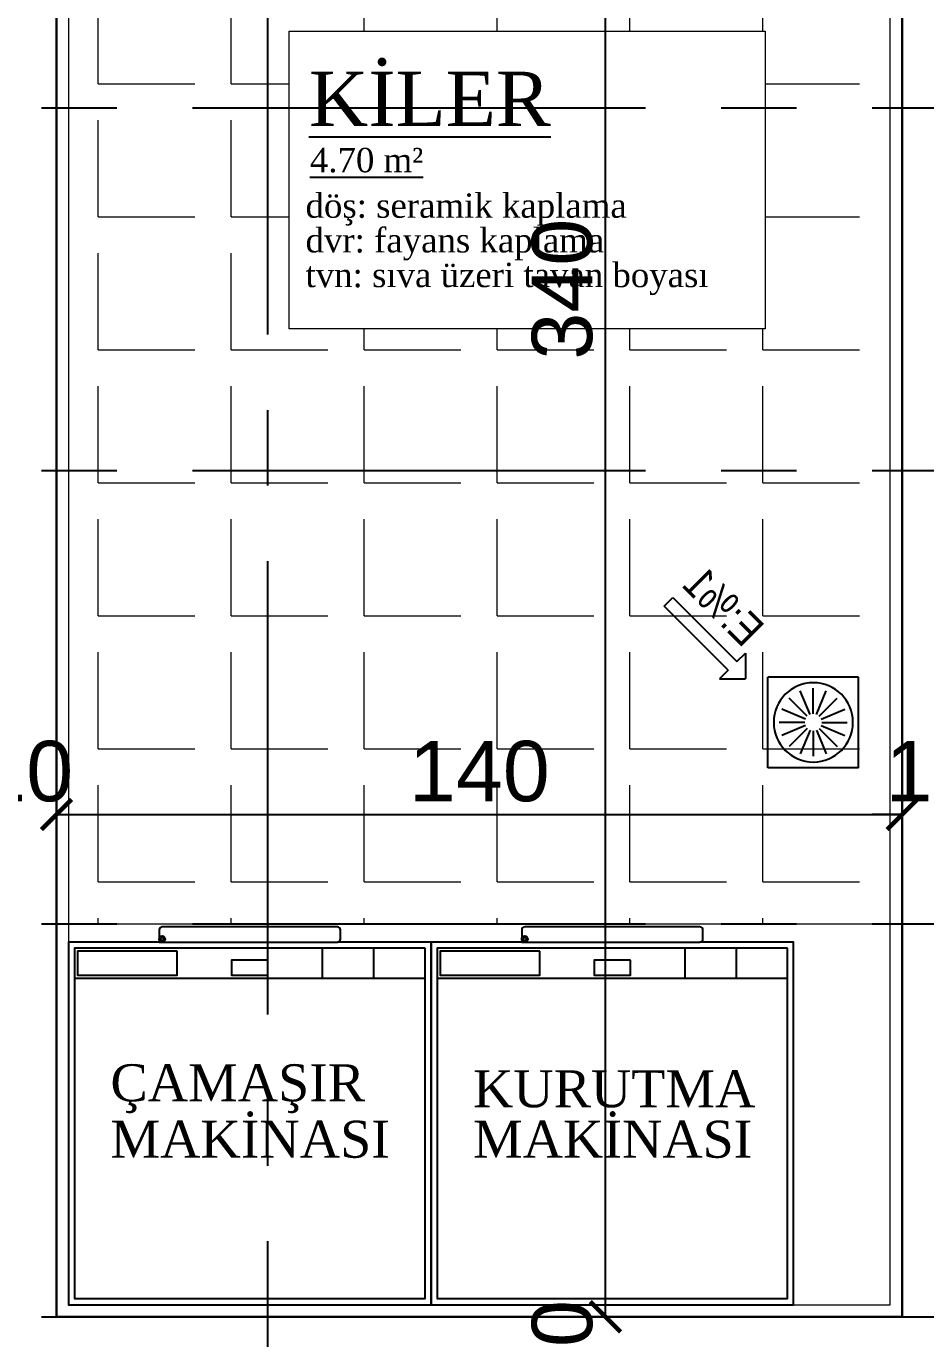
# Model space of a CAD drawing. Header units: millimetres. Extents: x 2778 to 13672, y 1832 to 5175.
# Drawn here: x 9616.2 to 9765.1, y 3661.6 to 3878.7 of the extents above; entities that cross this region are included whole.
import ezdxf

# ---------------------------------------------------------------- set-up
doc = ezdxf.new("R2010")
doc.units = ezdxf.units.MM
doc.linetypes.add('CENTER2', pattern=[112.5, 75, -12.5, 12.5, -12.5])
doc.linetypes.add('DASHDOT2', pattern=[12.7, 6.35, -3.175, 0, -3.175])
doc.layers.add('7-DCR-FRN', color=8, linetype='Continuous')
doc.layers.add('Yazi', color=7, linetype='Continuous')
for name, color, linetype, lineweight in [('aks', 251, 'DASHDOT2', 35), ('duvar', 232, 'Continuous', 30), ('sıva iç', 21, 'Continuous', 0), ('tefriş', 252, 'Continuous', 5), ('yazı', 11, 'Continuous', 20), ('z - tarama', 251, 'Continuous', 18), ('ÖLÇÜ İÇ', 7, 'Continuous', 9)]:
    doc.layers.add(name, color=color, linetype=linetype, lineweight=lineweight)
doc.styles.get("Standard").update_dxf_attribs({"font": 'arial.ttf'})
doc.styles.add('swis', font='swissc.ttf', dxfattribs={"height": 10})
doc.styles.add('Times roman', font='times.ttf')
doc.dimstyles.new('zulay iç ölçü', dxfattribs={"dimtxt": 10, "dimasz": 5, "dimexe": 0.18, "dimexo": 0, "dimgap": 2, "dimtad": 3, "dimdec": 0, "dimzin": 0, "dimdsep": 46, "dimtxsty": 'Standard', "dimblk": 'ARCHTICK', "dimcen": 0.09, "dimse1": 1, "dimse2": 1, "dimadec": 0, "dimazin": 0, "dimtfac": 1, "dimtdec": 0, "dimtix": 1, "dimtofl": 0, "dimtmove": 0, "dimatfit": 3, "dimldrblk": 'ARCHTICK', "dimfxl": 1, "dimtolj": 1, "dimtzin": 0, "dimarcsym": 0})
pattern_1 = [(0, (-1051519.92, 409725.164), (0, 22), [16, -6]), (90, (-1051519.92, 409725.164), (-22, 1e-15), [16, -6])]

# ---------------------------------------------------------------- blocks, each defined once
blk = doc.blocks.new('*U489')
at = {"layer": '7-DCR-FRN', "linetype": 'Continuous'}
for points in [[(15.5, 5, 0.414214), (15, 4.5), (15, 3, 0.414214), (15.5, 2.5), (44.5, 2.5, 0.414214), (45, 3), (45, 5), (60, 5), (60, 65), (0, 65), (0, 5)], [(45, 5), (15.5, 5, 0.414214), (15, 4.5), (15, 3, 0.414214), (15.5, 2.5), (44.5, 2.5, 0.414214), (45, 3)]]:
    blk.add_lwpolyline(points, format="xyb", close=True, dxfattribs=at)
for points in [[(1, 6), (59, 6), (59, 64), (1, 64)], [(1, 6), (59, 6), (59, 11), (1, 11)], [(1, 6), (18, 6), (18, 11), (1, 11)], [(27, 8), (33, 8), (33, 10.5), (27, 10.5)], [(42, 6.5), (58.5, 6.5), (58.5, 10.5), (42, 10.5)]]:
    blk.add_lwpolyline(points, close=True, dxfattribs=at)
blk.add_lwpolyline([(9.5, 6), (9.5, 11)], dxfattribs=at)
for radius in [0.5, 0.25]:
    blk.add_circle((44.5, 4.5), radius, dxfattribs=at)
blk = doc.blocks.new('eğim çizgisi')
at = {"layer": 'Yazi'}
for p, q in [((1343.11, 4120.2), (1332.51, 4109.59)), ((1344.53, 4118.78), (1343.11, 4120.2)), ((1333.92, 4108.18), (1344.53, 4118.78)), ((1331.09, 4111.01), (1331.09, 4106.76)), ((1332.51, 4109.59), (1331.09, 4111.01)), ((1333.92, 4108.18), (1335.34, 4106.76)), ((1312.34, 4092.04), (1312.34, 4107.04)), ((1312.34, 4107.04), (1327.34, 4107.04)), ((1327.34, 4092.04), (1327.34, 4107.04)), ((1335.34, 4106.76), (1331.09, 4106.76)), ((1319.31, 4100.84), (1317.69, 4104.74)), ((1319.84, 4100.95), (1319.84, 4105.17)), ((1320.38, 4100.84), (1322, 4104.74)), ((1318.54, 4100.08), (1314.65, 4101.7)), ((1318.85, 4100.54), (1315.87, 4103.52)), ((1320.84, 4100.54), (1323.82, 4103.52)), ((1321.14, 4100.08), (1325.04, 4101.7)), ((1318.44, 4099.54), (1314.22, 4099.54)), ((1321.25, 4099.54), (1325.47, 4099.54)), ((1318.54, 4099.01), (1314.65, 4097.39)), ((1318.85, 4098.55), (1315.87, 4095.57)), ((1319.31, 4098.24), (1317.69, 4094.35)), ((1319.84, 4098.14), (1319.84, 4093.92)), ((1320.38, 4098.24), (1322, 4094.35)), ((1320.84, 4098.55), (1323.82, 4095.57)), ((1321.14, 4099.01), (1325.04, 4097.39)), ((1312.34, 4092.04), (1327.34, 4092.04))]:
    blk.add_line(p, q, dxfattribs=at)
blk.add_circle((1319.84, 4099.54), 6.56, dxfattribs=at)
at = {"layer": 'Yazi', "style": 'swis'}
blk.add_text('E:%%%1', height=5.335, rotation=45, dxfattribs=at).set_placement((1331.42, 4111.73))
blk = doc.blocks.new('_ArchTick')
at = {"color": 0, "linetype": 'ByBlock', "const_width": 0.15}
blk.add_lwpolyline([(-0.5, -0.5), (0.5, 0.5)], dxfattribs=at)
blk = doc.blocks.new('*D2908')
at = {"layer": 'Defpoints', "color": 0, "transparency": 16777216}
for p in [(9712.02, 3665.23), (9712.02, 3665.23), (9712.02, 3655.23)]:
    blk.add_point(p, dxfattribs=at)
at = {"layer": 'ÖLÇÜ İÇ', "color": 0, "lineweight": -2, "transparency": 16777216}
for p, q in [((9712.02, 3665.23), (9712.02, 3670.23)), ((9712.02, 3655.23), (9712.02, 3650.23))]:
    blk.add_line(p, q, dxfattribs=at)
at = {"layer": 'ÖLÇÜ İÇ', "color": 0, "lineweight": -2, "transparency": 16777216, "xscale": 5, "yscale": 5, "zscale": 5}
for p, rotation in [((9712.02, 3665.23), 270), ((9712.02, 3655.23), 90)]:
    blk.add_blockref('_ArchTick', p, dxfattribs=dict(at, rotation=rotation))
at = {"layer": 'ÖLÇÜ İÇ', "color": 0, "transparency": 16777216, "insert": (9704.91, 3660.23), "char_height": 10, "attachment_point": 5, "rotation": 90}
blk.add_mtext('\\A1;10', dxfattribs=at)
blk = doc.blocks.new('*D2909')
at = {"layer": 'Defpoints', "color": 0, "transparency": 16777216}
for p in [(9712.02, 4005.23), (9712.02, 4005.23), (9712.02, 3665.23)]:
    blk.add_point(p, dxfattribs=at)
at = {"layer": 'ÖLÇÜ İÇ', "color": 0, "lineweight": -2, "transparency": 16777216}
blk.add_line((9712.02, 3665.23), (9712.02, 4005.23), dxfattribs=at)
at = {"layer": 'ÖLÇÜ İÇ', "color": 0, "lineweight": -2, "transparency": 16777216, "xscale": 5, "yscale": 5, "zscale": 5}
for p, rotation in [((9712.02, 4005.23), 90), ((9712.02, 3665.23), 270)]:
    blk.add_blockref('_ArchTick', p, dxfattribs=dict(at, rotation=rotation))
at = {"layer": 'ÖLÇÜ İÇ', "color": 0, "transparency": 16777216, "insert": (9704.91, 3835.23), "char_height": 10, "attachment_point": 5, "rotation": 90}
blk.add_mtext('\\A1;340', dxfattribs=at)
blk = doc.blocks.new('*D2968')
at = {"layer": 'Defpoints', "color": 0, "transparency": 16777216}
for p in [(9611.17, 3748.33), (9621.17, 3748.33), (9621.17, 3748.33)]:
    blk.add_point(p, dxfattribs=at)
at = {"layer": 'ÖLÇÜ İÇ', "color": 0, "lineweight": -2, "transparency": 16777216}
for p, q in [((9611.17, 3748.33), (9606.17, 3748.33)), ((9621.17, 3748.33), (9626.17, 3748.33))]:
    blk.add_line(p, q, dxfattribs=at)
at = {"layer": 'ÖLÇÜ İÇ', "color": 0, "lineweight": -2, "transparency": 16777216, "xscale": 5, "yscale": 5, "zscale": 5}
blk.add_blockref('_ArchTick', (9611.17, 3748.33), dxfattribs=at)
at = {"layer": 'ÖLÇÜ İÇ', "color": 0, "lineweight": -2, "transparency": 16777216, "xscale": 5, "yscale": 5, "zscale": 5, "rotation": 180}
blk.add_blockref('_ArchTick', (9621.17, 3748.33), dxfattribs=at)
at = {"layer": 'ÖLÇÜ İÇ', "color": 0, "transparency": 16777216, "insert": (9616.17, 3755.44), "char_height": 10, "attachment_point": 5}
blk.add_mtext('\\A1;10', dxfattribs=at)
blk = doc.blocks.new('*D2969')
at = {"layer": 'Defpoints', "color": 0, "transparency": 16777216}
for p in [(9621.17, 3748.33), (9761.17, 3748.33), (9761.17, 3748.33)]:
    blk.add_point(p, dxfattribs=at)
at = {"layer": 'ÖLÇÜ İÇ', "color": 0, "lineweight": -2, "transparency": 16777216}
blk.add_line((9621.17, 3748.33), (9761.17, 3748.33), dxfattribs=at)
at = {"layer": 'ÖLÇÜ İÇ', "color": 0, "lineweight": -2, "transparency": 16777216, "xscale": 5, "yscale": 5, "zscale": 5, "rotation": 180}
blk.add_blockref('_ArchTick', (9621.17, 3748.33), dxfattribs=at)
at = {"layer": 'ÖLÇÜ İÇ', "color": 0, "lineweight": -2, "transparency": 16777216, "xscale": 5, "yscale": 5, "zscale": 5}
blk.add_blockref('_ArchTick', (9761.17, 3748.33), dxfattribs=at)
at = {"layer": 'ÖLÇÜ İÇ', "color": 0, "transparency": 16777216, "insert": (9691.17, 3755.44), "char_height": 10, "attachment_point": 5}
blk.add_mtext('\\A1;140', dxfattribs=at)
blk = doc.blocks.new('*D2970')
at = {"layer": 'Defpoints', "color": 0, "transparency": 16777216}
for p in [(9761.17, 3748.33), (9771.17, 3748.33), (9771.17, 3748.33)]:
    blk.add_point(p, dxfattribs=at)
at = {"layer": 'ÖLÇÜ İÇ', "color": 0, "lineweight": -2, "transparency": 16777216}
for p, q in [((9761.17, 3748.33), (9756.17, 3748.33)), ((9771.17, 3748.33), (9776.17, 3748.33))]:
    blk.add_line(p, q, dxfattribs=at)
at = {"layer": 'ÖLÇÜ İÇ', "color": 0, "lineweight": -2, "transparency": 16777216, "xscale": 5, "yscale": 5, "zscale": 5}
blk.add_blockref('_ArchTick', (9761.17, 3748.33), dxfattribs=at)
at = {"layer": 'ÖLÇÜ İÇ', "color": 0, "lineweight": -2, "transparency": 16777216, "xscale": 5, "yscale": 5, "zscale": 5, "rotation": 180}
blk.add_blockref('_ArchTick', (9771.17, 3748.33), dxfattribs=at)
at = {"layer": 'ÖLÇÜ İÇ', "color": 0, "transparency": 16777216, "insert": (9766.17, 3755.44), "char_height": 10, "attachment_point": 5}
blk.add_mtext('\\A1;10', dxfattribs=at)

msp = doc.modelspace()

# ---------------------------------------------------------------- hatches: boundary and pattern name
at = {"layer": 'z - tarama', "true_color": 0xffffff}
h = msp.add_hatch(dxfattribs=at)
h.set_pattern_fill('ANGLE', scale=80, style=0)
h.set_pattern_definition(pattern_1)
h.paths.add_polyline_path([(9181.17, 4105.23), (9073.17, 4105.23), (9073.17, 4113.87), (9074.17, 4113.87), (9074.17, 4118.87), (9073.17, 4118.87), (9073.17, 4233.23), (9095.51, 4233.23), (9095.51, 4232.23), (9100.51, 4232.23), (9100.51, 4233.23), (9103.51, 4233.23), (9181.17, 4233.23)])
h.paths.add_polyline_path([(9181.17, 4060.23), (9073.17, 4060.23), (9073.17, 4105.23), (9181.17, 4105.23)])
h.paths.add_polyline_path([(9181.17, 4017.23), (9178.11, 4017.23), (9178.11, 4018.23), (9173.11, 4018.23), (9173.11, 4017.23), (9170.11, 4017.23), (9085.11, 4017.23), (9085.11, 4018.23), (9080.11, 4018.23), (9080.11, 4017.23), (9073.17, 4017.23), (9073.17, 4020.87), (9074.17, 4020.87), (9074.17, 4025.87), (9073.17, 4025.87), (9073.17, 4028.87), (9073.17, 4060.23), (9181.17, 4060.23)])
h.paths.add_polyline_path([(9506.17, 4017.23), (9468.59, 4017.23), (9468.59, 4018.23), (9463.59, 4018.23), (9463.59, 4017.23), (9460.59, 4017.23), (9375.59, 4017.23), (9375.59, 4018.23), (9370.59, 4018.23), (9370.59, 4017.23), (9181.17, 4017.23), (9181.17, 4060.23), (9506.17, 4060.23)])
h.paths.add_polyline_path([(9506.17, 4060.23), (9181.17, 4060.23), (9181.17, 4105.23), (9506.17, 4105.23)])
h.paths.add_polyline_path([(9506.17, 4105.23), (9181.17, 4105.23), (9181.17, 4235.23), (9196.17, 4235.23), (9196.17, 4145.23), (9506.17, 4145.23)])
h.paths.add_polyline_path([(9193.26, 4232.23), (9188.51, 4232.23), (9188.51, 4232.48, 0.414214), (9188.76, 4232.23), (9193.51, 4232.23), (9193.51, 4232.48, -0.414214)], flags=16)
h.paths.add_polyline_path([(9611.17, 4105.23), (9506.17, 4105.23), (9506.17, 4143.23), (9543.06, 4143.23), (9543.06, 4142.23), (9548.06, 4142.23), (9548.06, 4143.23), (9551.06, 4143.23), (9611.17, 4143.23)])
h.paths.add_polyline_path([(9611.17, 4060.23), (9506.17, 4060.23), (9506.17, 4105.23), (9611.17, 4105.23)])
h.paths.add_polyline_path([(9611.17, 4017.23), (9506.17, 4017.23), (9506.17, 4060.23), (9611.17, 4060.23)])
h.paths.add_polyline_path([(9656.17, 4017.23), (9611.17, 4017.23), (9611.17, 4060.23), (9656.17, 4060.23)])
h.paths.add_polyline_path([(9656.17, 4060.23), (9611.17, 4060.23), (9611.17, 4105.23), (9656.17, 4105.23)])
h.paths.add_polyline_path([(9656.17, 4105.23), (9611.17, 4105.23), (9611.17, 4143.23), (9636.06, 4143.23), (9636.06, 4142.23), (9641.06, 4142.23), (9641.06, 4143.23), (9656.17, 4143.23)])
h.paths.add_polyline_path([(10094.17, 4105.23), (9656.17, 4105.23), (9656.17, 4143.23), (9681.71, 4143.23), (9681.71, 4142.23), (9686.71, 4142.23), (9686.71, 4143.23), (9689.71, 4143.23), (9774.71, 4143.23), (9774.71, 4142.23), (9779.71, 4142.23), (9779.71, 4143.23), (10094.17, 4143.23)])
h.paths.add_polyline_path([(9945.31, 4060.23), (9656.17, 4060.23), (9656.17, 4105.23), (10094.17, 4105.23), (10094.17, 4062.23), (10089.17, 4062.23), (10089.17, 4060.23), (10055.07, 4060.23), (10055.07, 4099.49), (9945.31, 4099.49)])
h.paths.add_polyline_path([(9945.31, 4033.82), (10055.07, 4033.82), (10055.07, 4060.23), (10089.17, 4060.23), (10089.17, 4015.23), (9943.17, 4015.23), (9943.17, 4017.23), (9903.17, 4017.23), (9875.15, 4017.23), (9875.15, 4018.23), (9870.15, 4018.23), (9870.15, 4017.23), (9867.15, 4017.23), (9782.15, 4017.23), (9782.15, 4018.23), (9777.15, 4018.23), (9777.15, 4017.23), (9760.23, 4017.23), (9760.23, 4018.23), (9755.23, 4018.23), (9755.23, 4017.23), (9752.23, 4017.23), (9667.23, 4017.23), (9667.23, 4018.23), (9662.23, 4018.23), (9662.23, 4017.23), (9656.17, 4017.23), (9656.17, 4060.23), (9945.31, 4060.23)])
h.paths.add_polyline_path([(10089.17, 3955.23), (9943.17, 3955.23), (9943.17, 4015.23), (10089.17, 4015.23)])
h.paths.add_polyline_path([(10089.17, 3865.23), (9943.17, 3865.23), (9943.17, 3955.23), (10089.17, 3955.23)])
h.paths.add_polyline_path([(10089.17, 3850.23), (9943.17, 3850.23), (9943.17, 3865.23), (10089.17, 3865.23)])
h.paths.add_polyline_path([(10089.17, 3805.23), (9943.17, 3805.23), (9943.17, 3850.23), (10089.17, 3850.23)])
h.paths.add_polyline_path([(10094.17, 3667.23), (9943.17, 3667.23), (9943.17, 3805.23), (10089.17, 3805.23), (10089.17, 3803.23), (10094.17, 3803.23)])
at = {"layer": 'z - tarama'}
h = msp.add_hatch(dxfattribs=at)
h.set_pattern_fill('ANGLE', color=252, scale=80, style=0)
h.set_pattern_definition(pattern_1)
h.paths.add_polyline_path([(9656.17, 3955.23), (9623.17, 3955.23), (9623.17, 3988.23), (9656.17, 3988.23)])
h.paths.add_polyline_path([(9682.8, 3955.23), (9656.17, 3955.23), (9656.17, 3988.23), (9658.17, 3988.23), (9658.17, 4003.23), (9662.23, 4003.23), (9662.23, 4002.48, 0.414214), (9662.48, 4002.23), (9666.98, 4002.23, 0.414214), (9667.23, 4002.48), (9667.23, 4003.23), (9668.03, 4003.23, 0.150327)])
h.paths.add_polyline_path([(9759.17, 3955.23), (9708.83, 3955.23), (9754.07, 4000.48), (9752.37, 4002.17), (9753.43, 4003.23), (9755.23, 4003.23), (9755.23, 4002.48, 0.414214), (9755.48, 4002.23), (9759.17, 4002.23)])
h.paths.add_polyline_path([(9753.43, 4002.62), (9753.43, 4002.77, -0.414214), (9754.03, 4002.17), (9753.88, 4002.17, 0.414214)], flags=16)
h.paths.add_polyline_path([(9759.17, 3865.23), (9738.49, 3865.23), (9738.49, 3877.9), (9659.71, 3877.9), (9659.71, 3865.23), (9656.17, 3865.23), (9656.17, 3955.23), (9682.8, 3955.23, 0.047156), (9693.05, 3942.85), (9693.05, 3942.85), (9694.75, 3941.15), (9694.77, 3941.18, 0.191599), (9753.43, 3917.83), (9753.43, 3955.23), (9759.17, 3955.23)])
h.paths.add_polyline_path([(9656.17, 3865.23), (9623.17, 3865.23), (9623.17, 3955.23), (9656.17, 3955.23)])
h.paths.add_polyline_path([(9656.17, 3850.23), (9623.17, 3850.23), (9623.17, 3865.23), (9656.17, 3865.23)])
h.paths.add_polyline_path([(9656.17, 3805.23), (9623.17, 3805.23), (9623.17, 3850.23), (9656.17, 3850.23)])
h.paths.add_polyline_path([(9759.17, 3805.23), (9656.17, 3805.23), (9656.17, 3850.23), (9659.71, 3850.23), (9659.71, 3828.65), (9738.49, 3828.65), (9738.49, 3850.23), (9759.17, 3850.23)])
h.paths.add_polyline_path([(9759.17, 3850.23), (9738.49, 3850.23), (9738.49, 3865.23), (9759.17, 3865.23)])
h.paths.add_polyline_path([(9659.71, 3850.23), (9656.17, 3850.23), (9656.17, 3865.23), (9659.71, 3865.23)])
h.paths.add_polyline_path([(9755.56, 3987.26), (9717.53, 3949.23), (9710.82, 3955.94), (9748.85, 3993.97)], flags=9)
h.paths.add_polyline_path([(9656.17, 3730.23), (9759.17, 3730.23), (9759.17, 3805.23), (9656.17, 3805.23)])
h.paths.add_polyline_path([(9623.17, 3730.23), (9656.17, 3730.23), (9656.17, 3805.23), (9623.17, 3805.23)])

# ---------------------------------------------------------------- linework, layer by layer
at = {"layer": 'aks', "color": 251, "linetype": 'CENTER2', "lineweight": -3}
for points in [[(9656.17, 2140.23), (9656.17, 5100.23)], [(8406.17, 3865.23), (13636.17, 3865.23)], [(8406.17, 3805.23), (13636.17, 3805.23)], [(8406.17, 3730.23), (13636.17, 3730.23)], [(8406.17, 3665.23), (13636.17, 3665.23)]]:
    msp.add_lwpolyline(points, dxfattribs=at)
at = {"layer": 'duvar', "lineweight": 30}
for p, q in [((9761.17, 3665.23), (9761.17, 4005.23)), ((9621.17, 3665.23), (9621.17, 3990.23)), ((9621.17, 3665.23), (9761.17, 3665.23))]:
    msp.add_line(p, q, dxfattribs=at)
at = {"layer": 'sıva iç'}
msp.add_lwpolyline([(9623.17, 3667.23), (9759.17, 3667.23), (9759.17, 4003.23), (9658.17, 4003.23), (9658.17, 3988.23), (9623.17, 3988.23)], close=True, dxfattribs=at)
msp.add_lwpolyline([(9623.17, 3730.23), (9759.17, 3730.23)], dxfattribs=at)
at = {"layer": 'yazı'}
msp.add_lwpolyline([(9659.71, 3877.9), (9738.49, 3877.9), (9738.49, 3828.65), (9659.71, 3828.65)], close=True, dxfattribs=at)

# ---------------------------------------------------------------- block references
at = {"layer": '7-DCR-FRN', "linetype": 'Continuous', "rotation": 180}
for p in [(9683.17, 3732.23), (9743.17, 3732.23)]:
    msp.add_blockref('*U489', p, dxfattribs=at)
at = {"layer": 'tefriş', "xscale": -1}
msp.add_blockref('eğim çizgisi', (11066.28, -335.97), dxfattribs=at)

# ---------------------------------------------------------------- texts
at = {"layer": 'Yazi', "style": 'Times roman'}
for s, height, p in [('%%UKİLER', 8.996, (9662.97, 3862.22)), ('%%U4.70 m²', 4.037, (9663.12, 3854.57)), ('ÇAMAŞIR', 6.122, (9630.11, 3700.89)), ('KURUTMA', 6.122, (9690.11, 3699.89)), ('MAKİNASI', 6.122, (9630.11, 3691.55)), ('MAKİNASI', 6.122, (9690.11, 3691.55))]:
    msp.add_text(s, height=height, dxfattribs=at).set_placement(p)
at = {"layer": 'yazı', "style": 'Times roman'}
for s, p in [('döş: seramik kaplama', (9662.4, 3847.05)), ('dvr: fayans kaplama', (9662.4, 3841.31)), ('tvn: sıva üzeri tavan boyası', (9662.4, 3835.57))]:
    msp.add_text(s, height=4.0366, dxfattribs=at).set_placement(p)

# ---------------------------------------------------------------- dimensions: what is measured, and where the dimension line sits
at = {"layer": 'ÖLÇÜ İÇ'}
dim = msp.add_linear_dim(base=(9712.02, 4005.23), p1=(9712.02, 3665.23), p2=(9712.02, 4005.23), angle=270, dimstyle='zulay iç ölçü', override={"dimtmove": 1}, dxfattribs=at)
dim.commit()
dim.dimension.update_dxf_attribs({"geometry": '*D2909', "text_midpoint": (9704.91, 3835.23)})
for base, p1, p2, picture, middle in [((9621.17, 3748.33), (9611.17, 3748.33), (9621.17, 3748.33), '*D2968', (9616.17, 3755.44)), ((9761.17, 3748.33), (9621.17, 3748.33), (9761.17, 3748.33), '*D2969', (9691.17, 3755.44)), ((9771.17, 3748.33), (9761.17, 3748.33), (9771.17, 3748.33), '*D2970', (9766.17, 3755.44))]:
    dim = msp.add_linear_dim(base=base, p1=p1, p2=p2, dimstyle='zulay iç ölçü', override={"dimtmove": 1}, dxfattribs=at)
    dim.commit()
    dim.dimension.update_dxf_attribs({"geometry": picture, "text_midpoint": middle})
dim = msp.add_linear_dim(base=(9712.02, 3665.23), p1=(9712.02, 3655.23), p2=(9712.02, 3665.23), angle=270, dimstyle='zulay iç ölçü', dxfattribs=at)
dim.commit()
dim.dimension.update_dxf_attribs({"geometry": '*D2908', "text_midpoint": (9704.91, 3660.23)})

doc.saveas('drawing.dxf')
